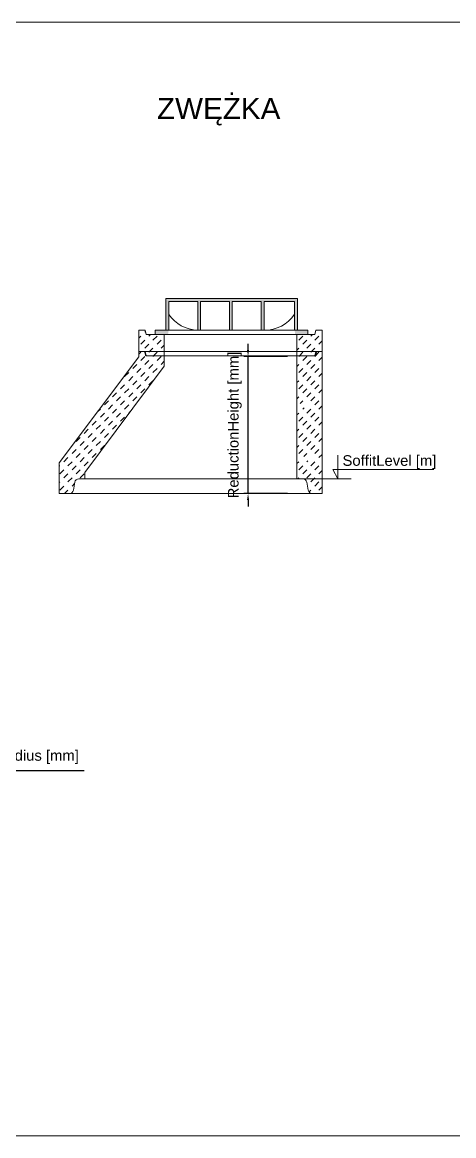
# Model space of a CAD drawing. Extents: x -36162 to -27468, y 13969 to 19215.
# Drawn here: x -32747 to -30712, y 13969 to 19215 of the extents above; entities that cross this region are included whole.
import ezdxf
from ezdxf.enums import TextEntityAlignment as Align

# ---------------------------------------------------------------- set-up
doc = ezdxf.new("R2010")
doc.units = 0
doc.header["$LTSCALE"] = 50
doc.header["$MEASUREMENT"] = 0
doc.layers.get('0').update_dxf_attribs({"lineweight": 0})
doc.layers.get('DEFPOINTS').update_dxf_attribs({"lineweight": 0})
doc.layers.add('0_5', color=250, linetype='Continuous', lineweight=0)
doc.layers.add('BA_szr', color=7, linetype='Continuous', lineweight=5)
doc.styles.add('_TCW_TXTSTY_2', font='', dxfattribs={"height": 1e-07})
doc.styles.add('_TCW_TXTSTY_4', font='', dxfattribs={"height": 50.000004})
doc.styles.add('_TCW_TXTSTY_5', font='', dxfattribs={"height": 0.15})
doc.styles.add('_TCW_TXTSTY_6', font='', dxfattribs={"height": 100.000008})
doc.styles.get("Standard").update_dxf_attribs({"font": 'arial.ttf', "height": 50.000004})
doc.styles.get('_TCW_TXTSTY_2').set_extended_font_data('Times New Roman')
doc.styles.get('_TCW_TXTSTY_4').set_extended_font_data('Arial')
doc.styles.get('_TCW_TXTSTY_5').set_extended_font_data('Times New Roman')
doc.styles.get('_TCW_TXTSTY_6').set_extended_font_data('Arial')
doc.dimstyles.get("Standard").update_dxf_attribs({"dimtxt": 0.18, "dimasz": 0.18, "dimexe": 0.18, "dimexo": 0.0625, "dimgap": 0.09, "dimtad": 0, "dimtih": 1, "dimtoh": 1, "dimdec": 4, "dimzin": 0, "dimdsep": 46, "dimtxsty": 'Standard', "dimcen": 0.09, "dimadec": 0, "dimazin": 0, "dimtfac": 1, "dimtdec": 4, "dimtofl": 0, "dimtmove": 0, "dimatfit": 3, "dimfxl": 1, "dimtolj": 1, "dimtzin": 0, "dimarcsym": 0})
pattern_1 = [(45, (249.577, 5e-06), (-19.091884, 19.091883), [27, -27])]

# ---------------------------------------------------------------- blocks, each defined once
blk = doc.blocks.new('*D21')
at = {"layer": '0_5', "color": 0, "linetype": 'ByBlock', "lineweight": -2}
for p, q in [((-34505.9, 15512.3), (-34505.9, 15710.3)), ((-34475.9, 15690.3), (-33535.9, 15690.3)), ((-33505.9, 15512.3), (-33505.9, 15710.3)), ((-33505.9, 15690.3), (-32454.3, 15690.3))]:
    blk.add_line(p, q, dxfattribs=at)
at = {"layer": '0_5', "color": 0}
for points in [[(-34475.9, 15695.3), (-34475.9, 15685.3), (-34505.9, 15690.3)], [(-33535.9, 15685.3), (-33535.9, 15695.3), (-33505.9, 15690.3)]]:
    blk.add_solid(points, dxfattribs=at)
at = {"layer": 'DEFPOINTS', "color": 0}
for p in [(-33505.9, 15690.3), (-34505.9, 15412.3), (-33505.9, 15412.3)]:
    blk.add_point(p, dxfattribs=at)
at = {"layer": '0_5', "color": 0, "insert": (-32965.1, 15753.1), "char_height": 50, "attachment_point": 5}
blk.add_mtext('\\A1;ChamberLengthOrRadius [mm]', dxfattribs=at)
blk = doc.blocks.new('*D26')
at = {"layer": '0_5', "color": 0, "linetype": 'ByBlock', "lineweight": -2}
for p, q in [((-31682, 17670.5), (-31682, 17700.5)), ((-31496.5, 17640.5), (-31702, 17640.5)), ((-31682, 16994.3), (-31682, 17640.5)), ((-31496.5, 16994.3), (-31702, 16994.3)), ((-31682, 16964.3), (-31682, 16934.3))]:
    blk.add_line(p, q, dxfattribs=at)
at = {"layer": '0_5', "color": 0}
for points in [[(-31687, 17670.5), (-31677, 17670.5), (-31682, 17640.5)], [(-31677, 16964.3), (-31687, 16964.3), (-31682, 16994.3)]]:
    blk.add_solid(points, dxfattribs=at)
at = {"layer": 'DEFPOINTS', "color": 0}
for p in [(-31682, 17640.5), (-31446.5, 17640.5), (-31446.5, 16994.3)]:
    blk.add_point(p, dxfattribs=at)
at = {"layer": '0_5', "color": 0, "insert": (-31744.3, 17317.4), "char_height": 50, "attachment_point": 5, "rotation": 90}
blk.add_mtext('\\A1;ReductionHeight [mm]', dxfattribs=at)

msp = doc.modelspace()

# ---------------------------------------------------------------- hatches: boundary and pattern name
at = {"layer": '0_5', "linetype": 'Continuous', "lineweight": 0}
msp.add_hatch(color=7, dxfattribs=at).paths.add_polyline_path([(-32056.3, 17899.3), (-31919.4, 17899.3), (-31919.4, 17764), (-31906.3, 17764), (-31906.3, 17899.3), (-31769.4, 17899.3), (-31769.4, 17764), (-31756.3, 17764), (-31756.3, 17899.3), (-31619.4, 17899.3), (-31619.4, 17764), (-31606.3, 17764), (-31606.3, 17899.3), (-31462.5, 17899.3), (-31462.5, 17764), (-31449.4, 17764), (-31449.4, 17914), (-32069.4, 17914), (-32069.4, 17764), (-32056.3, 17764)])
h = msp.add_hatch(color=7, dxfattribs=at)
h.paths.add_polyline_path([(-32056.3, 17764), (-32119.4, 17764), (-32119.4, 17744), (-32059.4, 17744)])
h.paths.add_polyline_path([(-31399.4, 17764), (-31462.5, 17764), (-31459.4, 17744), (-31399.4, 17744)])
h = msp.add_hatch(color=7, dxfattribs=at)
h.paths.add_polyline_path([(-32056.3, 17764), (-32119.4, 17764), (-32119.4, 17744), (-32059.4, 17744)])
h.paths.add_polyline_path([(-31399.4, 17764), (-31462.5, 17764), (-31459.4, 17744), (-31399.4, 17744)])
at = {"layer": 'BA_szr', "linetype": 'Continuous', "lineweight": 0}
h = msp.add_hatch(dxfattribs=at)
h.set_pattern_fill('BIK_BETON', color=256, scale=270, angle=45, style=0)
h.set_pattern_definition(pattern_1)
h.paths.add_polyline_path([(-32166.9, 17664), (-32161.9, 17644), (-32076.9, 17644), (-32076.9, 17744), (-32119.4, 17744), (-32161.9, 17744), (-32166.9, 17764), (-32196.9, 17764), (-32196.9, 17664)])
h = msp.add_hatch(dxfattribs=at)
h.set_pattern_fill('BIK_BETON', color=256, scale=270, angle=45, style=0)
h.set_pattern_definition(pattern_1)
h.paths.add_polyline_path([(-31331.9, 17664), (-31331.9, 17764), (-31361.9, 17764), (-31366.9, 17744), (-31451.9, 17744), (-31451.9, 17644), (-31451.9, 17644), (-31366.9, 17644), (-31361.9, 17664), (-31331.9, 17664)])
h = msp.add_hatch(dxfattribs=at)
h.set_pattern_fill('BIK_BETON', color=256, scale=270, angle=45, style=0)
h.set_pattern_definition(pattern_1)
h.paths.add_polyline_path([(-32571.9, 16994), (-32571.9, 17139), (-32196.9, 17639), (-32196.9, 17664), (-32172.8, 17664), (-32172.4, 17664), (-32172, 17663.9), (-32171.6, 17663.8), (-32171.2, 17663.7), (-32170.9, 17663.5), (-32170.5, 17663.3), (-32170.2, 17663), (-32169.9, 17662.8), (-32169.7, 17662.5), (-32169.4, 17662.1), (-32169.2, 17661.8), (-32169.1, 17661.4), (-32168.9, 17661), (-32165.2, 17646.9), (-32165.1, 17646.6), (-32164.9, 17646.2), (-32164.7, 17645.8), (-32164.5, 17645.5), (-32164.2, 17645.2), (-32163.9, 17644.9), (-32163.6, 17644.7), (-32163.2, 17644.5), (-32162.9, 17644.3), (-32162.5, 17644.2), (-32162.1, 17644.1), (-32161.7, 17644), (-32161.3, 17644), (-32076.9, 17644), (-32076.9, 17594), (-32451.9, 17094), (-32451.9, 17064), (-32479.3, 17064), (-32481.2, 17063.9), (-32483.2, 17063.6), (-32485.2, 17063.1), (-32487, 17062.4), (-32488.8, 17061.5), (-32490.5, 17060.5), (-32492.1, 17059.3), (-32493.6, 17057.9), (-32494.9, 17056.5), (-32496.1, 17054.8), (-32497.1, 17053.1), (-32497.9, 17051.3), (-32498.5, 17049.4), (-32499, 17047.5), (-32505.5, 17010.5), (-32505.9, 17008.6), (-32506.5, 17006.7), (-32507.4, 17004.9), (-32508.4, 17003.1), (-32509.5, 17001.5), (-32510.8, 17000), (-32512.3, 16998.7), (-32513.9, 16997.5), (-32515.6, 16996.4), (-32517.4, 16995.6), (-32519.3, 16994.9), (-32521.2, 16994.4), (-32523.2, 16994.1), (-32525.2, 16994)])
h = msp.add_hatch(dxfattribs=at)
h.set_pattern_fill('BIK_BETON', color=256, scale=270, angle=45, style=0)
h.set_pattern_definition(pattern_1)
h.paths.add_polyline_path([(-31356, 17656), (-31355.7, 17656), (-31355.5, 17656), (-31355.3, 17656), (-31355.1, 17656.1), (-31354.9, 17656.1), (-31354.7, 17656.2), (-31354.5, 17656.2), (-31354.3, 17656.3), (-31354.1, 17656.4), (-31354, 17656.5), (-31353.8, 17656.6), (-31353.6, 17656.7), (-31353.4, 17656.9), (-31353.3, 17657), (-31353.1, 17657.2), (-31353, 17657.3), (-31352.8, 17657.5), (-31352.7, 17657.6), (-31352.6, 17657.8), (-31352.5, 17658), (-31352.4, 17658.2), (-31352.3, 17658.4), (-31352.2, 17658.5), (-31352.2, 17658.7), (-31352.1, 17658.9)])
h.paths.add_polyline_path([(-31358.9, 17017.5), (-31359.1, 17018.5), (-31359.4, 17019.5), (-31359.7, 17020.5), (-31360, 17021.4), (-31360.4, 17022.4), (-31360.9, 17023.3), (-31361.4, 17024.2), (-31362, 17025.1), (-31362.6, 17025.9), (-31363.2, 17026.7), (-31363.9, 17027.5), (-31364.6, 17028.3), (-31365.4, 17029), (-31366.1, 17029.6), (-31367, 17030.3), (-31367.8, 17030.8), (-31368.7, 17031.4), (-31369.6, 17031.9), (-31370.6, 17032.3), (-31371.5, 17032.7), (-31372.5, 17033), (-31373.5, 17033.3), (-31374.5, 17033.6), (-31375.5, 17033.7), (-31376.5, 17033.9), (-31377.6, 17034), (-31378.6, 17034)])
h.paths.add_polyline_path([(-31398.3, 17010.5), (-31404.8, 17047.5), (-31404.8, 17047.5), (-31405, 17048.5), (-31405.3, 17049.5), (-31405.6, 17050.5), (-31405.9, 17051.4), (-31406.4, 17052.4), (-31406.8, 17053.3), (-31407.3, 17054.2), (-31407.9, 17055.1), (-31408.5, 17055.9), (-31409.1, 17056.7), (-31409.8, 17057.5), (-31410.5, 17058.3), (-31411.3, 17059), (-31412.1, 17059.6), (-31412.9, 17060.3), (-31413.7, 17060.8), (-31414.6, 17061.4), (-31415.5, 17061.9), (-31416.5, 17062.3), (-31417.4, 17062.7), (-31418.4, 17063), (-31419.4, 17063.3), (-31420.4, 17063.6), (-31421.4, 17063.7), (-31422.4, 17063.9), (-31423.5, 17064), (-31424.5, 17064), (-31424.5, 17064), (-31451.9, 17064), (-31451.9, 17094), (-31451.9, 17149), (-31381.9, 17149), (-31381.9, 17169), (-31451.9, 17169), (-31451.9, 17399), (-31381.9, 17399), (-31381.9, 17419), (-31451.9, 17419), (-31451.9, 17594), (-31451.9, 17644), (-31367.5, 17644), (-31367.5, 17644), (-31367.2, 17644), (-31367, 17644), (-31366.8, 17644), (-31366.6, 17644.1), (-31366.4, 17644.1), (-31366.2, 17644.2), (-31366, 17644.2), (-31365.8, 17644.3), (-31365.6, 17644.4), (-31365.5, 17644.5), (-31365.3, 17644.6), (-31365.1, 17644.7), (-31364.9, 17644.9), (-31364.8, 17645), (-31364.6, 17645.2), (-31364.5, 17645.3), (-31364.3, 17645.5), (-31364.2, 17645.6), (-31364.1, 17645.8), (-31364, 17646), (-31363.9, 17646.2), (-31363.8, 17646.4), (-31363.7, 17646.5), (-31363.6, 17646.7), (-31363.6, 17646.9), (-31363.6, 17646.9), (-31359.8, 17661), (-31356, 17664), (-31331.9, 17664), (-31331.9, 17639), (-31331.9, 17139), (-31331.9, 16994), (-31378.6, 16994)])

# ---------------------------------------------------------------- linework, layer by layer
at = {"color": 7}
for p, q in [((-32161.9, 17744), (-32166.9, 17764)), ((-32161.9, 17744), (-32166.9, 17764)), ((-32076.9, 17744), (-32161.9, 17744)), ((-32076.9, 17744), (-32161.9, 17744)), ((-31451.9, 17744), (-31366.9, 17744)), ((-31451.9, 17744), (-31366.9, 17744)), ((-31366.9, 17744), (-31361.9, 17764)), ((-31366.9, 17744), (-31361.9, 17764))]:
    msp.add_line(p, q, dxfattribs=at)
at = {"color": 7, "linetype": 'Continuous', "lineweight": 0}
msp.add_line((-31196.3, 17064), (-31451.9, 17064), dxfattribs=at)
at = {"color": 7, "linetype": 'Continuous', "lineweight": 0, "flags": 128}
msp.add_lwpolyline([(-36162.3, 19215.1), (-27468.5, 19215.1), (-27468.5, 13968.7), (-36162.3, 13968.7)], close=True, dxfattribs=at)
msp.add_lwpolyline([(-31258.1, 17174.8), (-31258.1, 17064), (-31282.9, 17107.7), (-30805.3, 17107.7)], dxfattribs=at)
at = {"layer": '0_5', "color": 7}
for p, q in [((-32069.4, 17764), (-32069.4, 17914)), ((-32069.4, 17914), (-31449.4, 17914)), ((-32056.3, 17899.3), (-31919.4, 17899.3)), ((-32056.3, 17764), (-32056.3, 17899.3)), ((-31919.4, 17764), (-31919.4, 17899.3)), ((-31906.3, 17764), (-31906.3, 17899.3)), ((-31906.3, 17899.3), (-31769.4, 17899.3)), ((-31769.4, 17764), (-31769.4, 17899.3)), ((-31756.3, 17764), (-31756.3, 17899.3)), ((-31756.3, 17899.3), (-31619.4, 17899.3)), ((-31619.4, 17764), (-31619.4, 17899.3)), ((-31606.3, 17764), (-31606.3, 17899.3)), ((-31606.3, 17899.3), (-31462.5, 17899.3)), ((-31462.5, 17764), (-31462.5, 17899.3)), ((-31449.4, 17764), (-31449.4, 17914)), ((-32166.9, 17764), (-32196.9, 17764)), ((-32196.9, 17664), (-32196.9, 17764)), ((-32166.9, 17764), (-32196.9, 17764)), ((-32119.4, 17764), (-31399.4, 17764)), ((-32119.4, 17744), (-32119.4, 17764)), ((-32119.4, 17764), (-32069.4, 17764)), ((-32119.4, 17764), (-31399.4, 17764)), ((-32119.4, 17744), (-32119.4, 17764)), ((-32119.4, 17764), (-32069.4, 17764)), ((-32076.9, 17744), (-32076.9, 17644)), ((-32076.9, 17744), (-31451.9, 17744)), ((-32076.9, 17744), (-31451.9, 17744)), ((-31451.9, 17744), (-31451.9, 17644)), ((-31399.4, 17744), (-31399.4, 17764)), ((-31399.4, 17744), (-31399.4, 17764)), ((-31361.9, 17764), (-31331.9, 17764)), ((-31361.9, 17764), (-31331.9, 17764)), ((-31331.9, 17664), (-31331.9, 17764)), ((-32571.9, 17139), (-32196.9, 17639)), ((-32172.8, 17664), (-31356, 17664)), ((-32161.9, 17644), (-32166.9, 17664)), ((-32076.9, 17644), (-32161.9, 17644)), ((-32076.9, 17644), (-31451.9, 17644)), ((-32076.9, 17644), (-31451.9, 17644)), ((-31451.9, 17644), (-31366.9, 17644)), ((-31366.9, 17644), (-31361.9, 17664)), ((-31361.9, 17664), (-31331.9, 17664)), ((-31331.9, 17139), (-31331.9, 17639)), ((-32451.9, 17094), (-32076.9, 17594)), ((-31451.9, 17094), (-31451.9, 17594)), ((-32451.9, 17064), (-31451.9, 17064)), ((-32525.2, 16994), (-31378.6, 16994))]:
    msp.add_line(p, q, dxfattribs=at)
at = {"layer": '0_5', "color": 7, "ltscale": 0.0625}
for p, q in [((-32196.9, 17639), (-32196.9, 17664)), ((-31331.9, 17639), (-31331.9, 17664))]:
    msp.add_line(p, q, dxfattribs=at)
at = {"layer": '0_5', "color": 7, "ltscale": 0.060179}
for p, q in [((-32172.8, 17664), (-32196.9, 17664)), ((-31331.9, 17664), (-31356, 17664))]:
    msp.add_line(p, q, dxfattribs=at)
at = {"layer": '0_5', "color": 7, "ltscale": 0.036417}
for p, q in [((-32165.2, 17646.9), (-32168.9, 17661)), ((-31363.6, 17646.9), (-31359.8, 17661))]:
    msp.add_line(p, q, dxfattribs=at)
at = {"layer": '0_5', "color": 7, "ltscale": 0.211077}
for p, q in [((-32076.9, 17644), (-32161.3, 17644)), ((-31367.5, 17644), (-31451.9, 17644))]:
    msp.add_line(p, q, dxfattribs=at)
at = {"layer": '0_5', "color": 7, "ltscale": 0.125}
for p, q in [((-32076.9, 17594), (-32076.9, 17644)), ((-31451.9, 17594), (-31451.9, 17644))]:
    msp.add_line(p, q, dxfattribs=at)
at = {"layer": '0_5', "color": 7, "ltscale": 0.3625}
for p, q in [((-32571.9, 16994), (-32571.9, 17139)), ((-31331.9, 16994), (-31331.9, 17139))]:
    msp.add_line(p, q, dxfattribs=at)
at = {"layer": '0_5', "color": 7, "ltscale": 0.068438}
for p, q in [((-32451.9, 17064), (-32479.3, 17064)), ((-31424.5, 17064), (-31451.9, 17064))]:
    msp.add_line(p, q, dxfattribs=at)
at = {"layer": '0_5', "color": 7, "ltscale": 0.075}
for p, q in [((-32451.9, 17064), (-32451.9, 17094)), ((-31451.9, 17064), (-31451.9, 17094))]:
    msp.add_line(p, q, dxfattribs=at)
at = {"layer": '0_5', "color": 7, "ltscale": 0.093789}
for p, q in [((-32499, 17047.5), (-32505.5, 17010.5)), ((-31404.8, 17047.5), (-31398.3, 17010.5))]:
    msp.add_line(p, q, dxfattribs=at)
at = {"layer": '0_5', "color": 7, "ltscale": 0.116795}
for p, q in [((-32525.2, 16994), (-32571.9, 16994)), ((-31331.9, 16994), (-31378.6, 16994))]:
    msp.add_line(p, q, dxfattribs=at)
at = {"layer": '0_5', "color": 7}
for centre, radius, start, end in [((-31914.1, 17936), 172.1, 214.3209, 268.2532), ((-31914.1, 17936), 172.1, 214.3209, 268.2532), ((-31604.4, 17935.8), 171.8, 269.3757, 325.7025), ((-31604.4, 17935.8), 171.8, 269.3757, 325.7025), ((-32172.8, 17660), 4, 15.0001, 89.9999), ((-32161.3, 17648), 4, 195.0001, 269.9999), ((-31367.5, 17648), 4, 270.0001, 344.9999), ((-31356, 17660), 4, 90.0001, 164.9999), ((-32479.3, 17044), 20, 90, 170), ((-31424.5, 17044), 20, 10, 90), ((-32525.2, 17014), 20, 270, 350), ((-31378.6, 17014), 20, 190, 270)]:
    msp.add_arc(centre, radius, start, end, dxfattribs=at)

# ---------------------------------------------------------------- texts
at = {"color": 7, "linetype": 'Continuous'}
for s, height, style, p in [('klk', 0.0000001, '_TCW_TXTSTY_2', (-32707.5, 17652.9)), ('lkkllkkl', 0.15, '_TCW_TXTSTY_5', (-30872.9, 17295.8))]:
    msp.add_text(s, height=height, dxfattribs=dict(at, style=style)).set_placement(p, align=Align.TOP_LEFT)
at = {"layer": '0_5', "color": 7, "linetype": 'Continuous'}
for s, height, style, p in [('ZWĘŻKA', 100, '_TCW_TXTSTY_6', (-32111.5, 18858.8)), ('SoffitLevel [m]', 50, '_TCW_TXTSTY_4', (-31236.6, 17175.2))]:
    msp.add_text(s, height=height, dxfattribs=dict(at, style=style)).set_placement(p, align=Align.TOP_LEFT)

# ---------------------------------------------------------------- dimensions: what is measured, and where the dimension line sits
at = {"layer": '0_5', "color": 7}
for p1, p2, distance, text, override, picture, middle in [((-31446.5, 16994.3), (-31446.5, 17640.5), 235.5, 'ReductionHeight [mm]', {"dimtxt": 50.000004, "dimasz": 30, "dimexe": 20, "dimexo": 50, "dimgap": 30, "dimtad": 1, "dimtih": 0, "dimtoh": 0, "dimdec": 0, "dimrnd": 1e-07, "dimzin": 12, "dimtix": 1, "dimtofl": 1}, '*D26', (-31744.3, 17317.4)), ((-34505.9, 15412.3), (-33505.9, 15412.3), 278.1, 'ChamberLengthOrRadius [mm]', {"dimtxt": 50.000004, "dimasz": 30, "dimexe": 20, "dimexo": 100, "dimgap": 30, "dimtad": 1, "dimtih": 0, "dimtoh": 0, "dimdec": 0, "dimrnd": 1e-07, "dimzin": 12, "dimcen": 2.5, "dimtfac": 30, "dimtofl": 1}, '*D21', (-32965.1, 15753.1))]:
    dim = msp.add_aligned_dim(p1=p1, p2=p2, distance=distance, text=text, dimstyle='Standard', override=override, dxfattribs=at)
    dim.commit()
    dim.dimension.update_dxf_attribs({"geometry": picture, "text_midpoint": middle})

doc.saveas('drawing.dxf')
